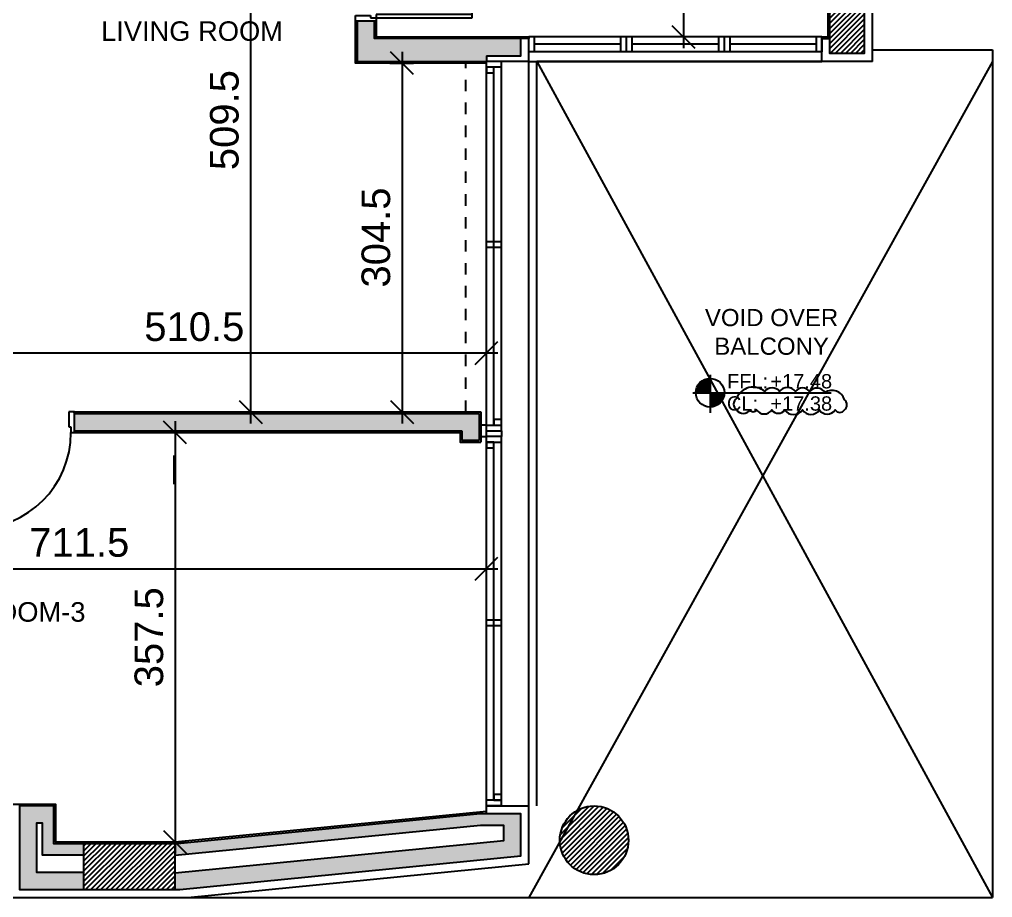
# Model space of a CAD drawing. Extents: x -1.7 to 43, y -165.8 to -101.1.
# Drawn here: x 34.46 to 42.96, y -158.85 to -151.18 of the extents above; entities that cross this region are included whole.
import ezdxf

# ---------------------------------------------------------------- set-up
doc = ezdxf.new("R2010")
doc.units = 0
doc.header["$MEASUREMENT"] = 0
doc.header["$PDMODE"] = 35
doc.header["$PDSIZE"] = 0.3
doc.linetypes.add('HIDDEN2', pattern=[0.1875, 0.125, -0.0625])
doc.layers.get('0').update_dxf_attribs({"linetype": 'CONTINUOUS'})
doc.layers.get('DEFPOINTS').update_dxf_attribs({"linetype": 'CONTINUOUS'})
for name, color, linetype in [('60%', 7, 'CONTINUOUS'), ('A-ALU', 9, 'CONTINUOUS'), ('A-ANN0-REVS-CLD-06', 7, 'CONTINUOUS'), ('A-ANNO-LEVL', 3, 'CONTINUOUS'), ('A-DOORS', 1, 'CONTINUOUS'), ('A-FC-PROJECTION', 8, 'HIDDEN2'), ('A-HATCH-CONC', 8, 'CONTINUOUS'), ('A-PLASTER', 8, 'CONTINUOUS'), ('A-PORTE', 1, 'CONTINUOUS'), ('A-PROJECTION', 9, 'CONTINUOUS'), ('a-revetement', 1, 'CONTINUOUS'), ('a-text-red', 10, 'CONTINUOUS'), ('A-WALL', 4, 'CONTINUOUS'), ('DA-FRN', 2, 'CONTINUOUS'), ('DA-PLAN-HAT', 21, 'CONTINUOUS'), ('PER-TEXT', 7, 'CONTINUOUS'), ('S-2ND-3RD-4-5-6TH$0$A-STR 2-3-4-5-6', 2, 'CONTINUOUS')]:
    doc.layers.add(name, color=color, linetype=linetype)
doc.styles.add('A100-STEXT', font='ARIAL.TTF', dxfattribs={"height": 0.25})
doc.styles.add('BLOCK', font='ARIAL.TTF', dxfattribs={"width": 0.8, "height": 0.25})
doc.styles.add('HANA', font='ARIAL.TTF', dxfattribs={"oblique": 10, "height": 0.25})
doc.dimstyles.new('A100-DIM', dxfattribs={"dimtxt": 0.25, "dimasz": 0.2, "dimexe": 0.1, "dimexo": 0.3, "dimgap": 0.1, "dimtad": 1, "dimlfac": 100, "dimrnd": 0.5, "dimdsep": 46, "dimtxsty": 'A100-STEXT', "dimblk1": 'OBLIQUE', "dimblk2": 'OBLIQUE', "dimsah": 1, "dimcen": -0.05, "dimdle": 0.1, "dimclrd": 15, "dimclre": 15, "dimclrt": 256, "dimadec": 0, "dimazin": 0, "dimtfac": 0.28, "dimtix": 1, "dimtmove": 2, "dimatfit": 3, "dimldrblk": 'OBLIQUE', "dimfxl": 0, "dimtolj": 1, "dimarcsym": 0})
pattern_1 = [(45, (6e-11, -162.350143), (-0.022097087, 0.022097087), [])]

# ---------------------------------------------------------------- blocks, each defined once
blk = doc.blocks.new('P90E18D')
at = {"layer": 'A-PORTE'}
for p, q in [((0, 0), (0.05, 0)), ((0, -0.18), (0, 0)), ((0.05, 0), (0.05, -0.13)), ((0.9, 0), (0.85, 0)), ((0.85, 0), (0.85, -0.13)), ((0.9, -0.18), (0.9, 0)), ((0.05, -0.13), (0.03, -0.13)), ((0.03, -0.13), (0.03, -0.18)), ((0.85, -0.13), (0.87, -0.13)), ((0.87, -0.13), (0.87, -0.18)), ((0.03, -0.18), (0, -0.18)), ((0.06, -0.18), (0.02, -0.18)), ((0.03, -0.18), (0.03, -1.02)), ((0.06, -1.02), (0.06, -0.18)), ((0.87, -0.18), (0.9, -0.18))]:
    blk.add_line(p, q, dxfattribs=at)
blk.add_arc((0.03, -0.18), 0.84, 270, 360, dxfattribs=at)
blk = doc.blocks.new('LVTAG_P')
for p, q in [((0, 0.00314), (0, -0.00353)), ((-0.00301, 0), (0.02113, 0))]:
    blk.add_line(p, q)
at = {"const_width": 0.0025}
for points in [[(0, 0.00125, 0.414214), (-0.00125, 0, 1)], [(0, -0.00125, 0.414214), (0.00125, 0, 1)]]:
    blk.add_lwpolyline(points, format="xyb", dxfattribs=at)
blk.add_circle((0, 0), 0.0025)
at = {"style": 'BLOCK'}
for s, p in [('FFL:', (0.00297, 0.00076)), ('CL:', (0.00294, -0.00312))]:
    blk.add_text(s, height=0.0025, dxfattribs=at).set_placement(p)
for p in [(0.01054, 0.00076), (0.01054, -0.00313)]:
    blk.add_attdef('+00.00', p, '', height=0.0025, dxfattribs=at)
blk = doc.blocks.new('A$C5D5B19F3')
at = {"layer": 'A-ALU'}
for p, q in [((41.4684, 11.015), (38.9084, 11.015)), ((38.9084, 10.885), (38.9084, 11.015)), ((38.9584, 10.885), (38.9584, 11.015)), ((39.7117, 10.885), (39.7117, 11.015)), ((39.7617, 10.885), (39.7617, 11.015)), ((39.8117, 10.885), (39.8117, 11.015)), ((40.565, 11.015), (40.565, 10.885)), ((40.615, 11.015), (40.615, 10.885)), ((40.665, 11.015), (40.665, 10.885)), ((41.4184, 11.015), (41.4184, 10.885)), ((41.4684, 11.015), (41.4684, 10.885)), ((41.4684, 10.885), (38.9084, 10.885)), ((39.7117, 10.95), (38.9584, 10.95)), ((40.565, 10.95), (39.8117, 10.95)), ((41.4184, 10.95), (40.665, 10.95)), ((38.5384, 7.575), (38.5384, 10.8)), ((38.6684, 10.8), (38.5384, 10.8)), ((38.6684, 7.575), (38.6684, 10.8)), ((38.6684, 10.75), (38.5384, 10.75)), ((38.6034, 7.625), (38.6034, 10.75)), ((38.6684, 9.225), (38.5384, 9.225)), ((38.6684, 9.175), (38.5384, 9.175)), ((38.5384, 7.625), (38.6684, 7.625)), ((38.5384, 4.3), (38.5384, 7.525)), ((38.6684, 4.3), (38.6684, 7.525)), ((38.5384, 7.475), (38.6684, 7.475)), ((38.6034, 4.35), (38.6034, 7.475)), ((38.5384, 5.925), (38.6684, 5.925)), ((38.5384, 5.875), (38.6684, 5.875)), ((38.6684, 4.35), (38.5384, 4.35)), ((38.6684, 4.3), (38.5384, 4.3))]:
    blk.add_line(p, q, dxfattribs=at)
for points in [[(38.6034, 10.75), (38.5384, 10.75), (38.5384, 10.7), (38.6034, 10.7)], [(38.6684, 7.675), (38.6034, 7.675), (38.6034, 7.625), (38.6684, 7.625)], [(38.5384, 7.575), (38.6684, 7.575), (38.6684, 7.525), (38.5384, 7.525)], [(38.6034, 7.475), (38.5384, 7.475), (38.5384, 7.425), (38.6034, 7.425)], [(38.6684, 4.4), (38.6034, 4.4), (38.6034, 4.35), (38.6684, 4.35)]]:
    blk.add_lwpolyline(points, close=True, dxfattribs=at)
blk = doc.blocks.new('_OBLIQUE')
at = {"color": 0, "linetype": 'ByBlock'}
blk.add_line((-0.5, -0.5), (0.5, 0.5), dxfattribs=at)
blk = doc.blocks.new('*D224')
at = {"layer": '60%', "color": 15, "lineweight": -2}
for p, q in [((37.8007, -151.4651), (37.8007, -154.7101)), ((37.6934, -151.5651), (37.9007, -151.5651)), ((37.6934, -154.6101), (37.9007, -154.6101))]:
    blk.add_line(p, q, dxfattribs=at)
at = {"layer": 'DEFPOINTS', "color": 0}
for p in [(37.3934, -151.5651), (37.3934, -154.6101), (37.8007, -154.6101)]:
    blk.add_point(p, dxfattribs=at)
at = {"layer": '60%', "color": 15, "lineweight": -2, "xscale": 0.2, "yscale": 0.2, "zscale": 0.2}
for p, rotation in [((37.8007, -151.5651), 90), ((37.8007, -154.6101), 270)]:
    blk.add_blockref('_OBLIQUE', p, dxfattribs=dict(at, rotation=rotation))
at = {"layer": '60%', "insert": (37.573, -153.0876), "char_height": 0.25, "attachment_point": 5, "rotation": 90, "style": 'A100-STEXT'}
blk.add_mtext('\\A1;304.5', dxfattribs=at)
blk = doc.blocks.new('*D225')
at = {"layer": '60%', "color": 15, "lineweight": -2}
for p, q in [((33.4334, -154.3101), (33.4334, -153.9952)), ((38.5384, -154.3101), (38.5384, -153.9952)), ((33.3334, -154.0952), (38.6384, -154.0952))]:
    blk.add_line(p, q, dxfattribs=at)
at = {"layer": 'DEFPOINTS', "color": 0}
for p in [(38.5384, -154.0952), (33.4334, -154.6101), (38.5384, -154.6101)]:
    blk.add_point(p, dxfattribs=at)
at = {"layer": '60%', "color": 15, "lineweight": -2, "xscale": 0.2, "yscale": 0.2, "zscale": 0.2, "rotation": 180}
blk.add_blockref('_OBLIQUE', (33.4334, -154.0952), dxfattribs=at)
at = {"layer": '60%', "color": 15, "lineweight": -2, "xscale": 0.2, "yscale": 0.2, "zscale": 0.2}
blk.add_blockref('_OBLIQUE', (38.5384, -154.0952), dxfattribs=at)
at = {"layer": '60%', "insert": (35.9859, -153.8676), "char_height": 0.25, "attachment_point": 5, "style": 'A100-STEXT'}
blk.add_mtext('\\A1;510.5', dxfattribs=at)
blk = doc.blocks.new('*D226')
at = {"layer": '60%', "color": 15, "lineweight": -2}
for p, q in [((35.8179, -154.6901), (35.8179, -158.4651)), ((35.2384, -154.7901), (35.9179, -154.7901)), ((35.2384, -158.3651), (35.9179, -158.3651))]:
    blk.add_line(p, q, dxfattribs=at)
at = {"layer": 'DEFPOINTS', "color": 0}
for p in [(34.9384, -154.7901), (34.9384, -158.3651), (35.8179, -158.3651)]:
    blk.add_point(p, dxfattribs=at)
at = {"layer": '60%', "color": 15, "lineweight": -2, "xscale": 0.2, "yscale": 0.2, "zscale": 0.2}
for p, rotation in [((35.8179, -154.7901), 90), ((35.8179, -158.3651), 270)]:
    blk.add_blockref('_OBLIQUE', p, dxfattribs=dict(at, rotation=rotation))
at = {"layer": '60%', "insert": (35.5902, -156.5776), "char_height": 0.25, "attachment_point": 5, "rotation": 90, "style": 'A100-STEXT'}
blk.add_mtext('\\A1;357.5', dxfattribs=at)
blk = doc.blocks.new('*D227')
at = {"layer": '60%', "color": 15, "lineweight": -2}
for p, q in [((31.4234, -156.6351), (31.4234, -155.8792)), ((38.5384, -156.6351), (38.5384, -155.8792)), ((31.3234, -155.9792), (38.6384, -155.9792))]:
    blk.add_line(p, q, dxfattribs=at)
at = {"layer": 'DEFPOINTS', "color": 0}
for p in [(38.5384, -155.9792), (31.4234, -156.9351), (38.5384, -156.9351)]:
    blk.add_point(p, dxfattribs=at)
at = {"layer": '60%', "color": 15, "lineweight": -2, "xscale": 0.2, "yscale": 0.2, "zscale": 0.2, "rotation": 180}
blk.add_blockref('_OBLIQUE', (31.4234, -155.9792), dxfattribs=at)
at = {"layer": '60%', "color": 15, "lineweight": -2, "xscale": 0.2, "yscale": 0.2, "zscale": 0.2}
blk.add_blockref('_OBLIQUE', (38.5384, -155.9792), dxfattribs=at)
at = {"layer": '60%', "insert": (34.9809, -155.7516), "char_height": 0.25, "attachment_point": 5, "style": 'A100-STEXT'}
blk.add_mtext('\\A1;711.5', dxfattribs=at)
blk = doc.blocks.new('*D228')
at = {"layer": '60%', "color": 15, "lineweight": -2}
for p, q in [((40.2584, -145.9901), (40.2584, -151.4351)), ((40.3334, -146.0901), (40.1584, -146.0901)), ((40.3334, -151.3351), (40.1584, -151.3351))]:
    blk.add_line(p, q, dxfattribs=at)
at = {"layer": 'DEFPOINTS', "color": 0}
for p in [(40.6334, -146.0901), (40.2584, -151.3351), (40.6334, -151.3351)]:
    blk.add_point(p, dxfattribs=at)
at = {"layer": '60%', "color": 15, "lineweight": -2, "xscale": 0.2, "yscale": 0.2, "zscale": 0.2}
for p, rotation in [((40.2584, -146.0901), 90), ((40.2584, -151.3351), 270)]:
    blk.add_blockref('_OBLIQUE', p, dxfattribs=dict(at, rotation=rotation))
at = {"layer": '60%', "insert": (40.0307, -148.7126), "char_height": 0.25, "attachment_point": 5, "rotation": 90, "style": 'A100-STEXT'}
blk.add_mtext('\\A1;524.5', dxfattribs=at)
blk = doc.blocks.new('*D234')
at = {"layer": '60%', "color": 15, "lineweight": -2}
for p, q in [((36.477, -149.4151), (36.477, -154.7101)), ((35.3284, -149.5151), (36.577, -149.5151)), ((35.3284, -154.6101), (36.577, -154.6101))]:
    blk.add_line(p, q, dxfattribs=at)
at = {"layer": 'DEFPOINTS', "color": 0}
for p in [(35.0284, -149.5151), (35.0284, -154.6101), (36.477, -154.6101)]:
    blk.add_point(p, dxfattribs=at)
at = {"layer": '60%', "color": 15, "lineweight": -2, "xscale": 0.2, "yscale": 0.2, "zscale": 0.2}
for p, rotation in [((36.477, -149.5151), 90), ((36.477, -154.6101), 270)]:
    blk.add_blockref('_OBLIQUE', p, dxfattribs=dict(at, rotation=rotation))
at = {"layer": '60%', "insert": (36.2493, -152.0626), "char_height": 0.25, "attachment_point": 5, "rotation": 90, "style": 'A100-STEXT'}
blk.add_mtext('\\A1;509.5', dxfattribs=at)

msp = doc.modelspace()

# ---------------------------------------------------------------- hatches: boundary and pattern name
at = {"layer": 'A-HATCH-CONC'}
h = msp.add_hatch(dxfattribs=at)
h.set_pattern_fill('ANSI31', color=256, scale=0.25, style=0)
h.set_pattern_definition(pattern_1)
h.paths.add_polyline_path([(41.83837, -148.52014), (41.53837, -148.52014), (41.53837, -151.48014), (41.83837, -151.48014)])
h = msp.add_hatch(dxfattribs=at)
h.set_pattern_fill('ANSI31', color=256, scale=0.25, style=0)
h.set_pattern_definition(pattern_1)
h.paths.add_polyline_path([(39.77837, -158.35014, 1), (39.17837, -158.35014, 1)])
h = msp.add_hatch(dxfattribs=at)
h.set_pattern_fill('ANSI31', color=256, scale=0.25, style=0)
h.set_pattern_definition(pattern_1)
h.paths.add_polyline_path([(35.81837, -158.38014), (35.01837, -158.38014), (35.01837, -158.78014), (35.81837, -158.78014)])
at = {"layer": 'DA-PLAN-HAT'}
for points in [[(38.83837, -151.35014), (37.55837, -151.35014), (37.55837, -151.20014), (37.40837, -151.20014), (37.40837, -151.55014), (38.53837, -151.55014), (38.53837, -151.50014), (38.83837, -151.50014)], [(34.93837, -154.62514), (34.93837, -154.77514), (38.32337, -154.77514), (38.32337, -154.86015), (38.47337, -154.86015), (38.47337, -154.62514)], [(35.01837, -158.63014), (34.60837, -158.63014), (34.60837, -158.20014), (34.65837, -158.20014), (34.65837, -158.48014), (35.01837, -158.48014), (35.01837, -158.38014), (34.75837, -158.38014), (34.75837, -158.05014), (34.45837, -158.05014), (34.45837, -158.78014), (35.01837, -158.78014)], [(38.83837, -158.48703), (38.83837, -158.12014), (38.48208, -158.12014), (35.83874, -158.38014), (35.81837, -158.38014), (35.81837, -158.48263), (38.48698, -158.22014), (38.68837, -158.22014), (38.68837, -158.35106), (35.81837, -158.63335), (35.81837, -158.78014), (35.85837, -158.78014)]]:
    msp.add_hatch(color=256, dxfattribs=at).paths.add_polyline_path(points)

# ---------------------------------------------------------------- linework, layer by layer
at = {"layer": 'A-ALU'}
for p, q in [((38.90837, -158.05014), (38.90837, -151.55014)), ((38.90837, -151.55014), (41.46837, -151.55014))]:
    msp.add_line(p, q, dxfattribs=at)
msp.add_lwpolyline([(38.53837, -154.72515), (38.48837, -154.72515), (38.48837, -154.82515), (38.53837, -154.82515)], close=True, dxfattribs=at)
at = {"layer": 'A-ANN0-REVS-CLD-06'}
msp.add_lwpolyline([(40.72339, -154.49088, 0.5205671), (40.72339, -154.5933, 0.5205671), (40.83927, -154.5933, 0.5205671), (40.89722, -154.5933, 0.5205671), (41.03093, -154.5933, 0.5205671), (41.14235, -154.5933, 0.5205671), (41.29835, -154.5933, 0.5205671), (41.44543, -154.5933, 0.5205671), (41.5836, -154.5933, 0.5205671), (41.66383, -154.5933, 0.5205671), (41.66383, -154.50424, 0.5205671), (41.49446, -154.44189, 0.5205671), (41.36075, -154.43298, 0.5205671), (41.23595, -154.43298, 0.5205671), (41.09778, -154.43298, 0.5205671), (40.96853, -154.43298, 0.5205671)], format="xyb", close=True, dxfattribs=at)
at = {"layer": 'A-FC-PROJECTION', "ltscale": 0.5}
for p, q in [((38.35837, -151.56514), (37.39337, -151.56514)), ((38.35837, -154.61014), (38.35837, -151.56514))]:
    msp.add_line(p, q, dxfattribs=at)
at = {"layer": 'A-PLASTER'}
msp.add_line((38.48837, -154.61014), (38.48837, -154.87515), dxfattribs=at)
for points in [[(41.46837, -151.35014), (41.46837, -151.33514), (41.52337, -151.33514), (41.52337, -148.45014)], [(38.53837, -151.56514), (37.39337, -151.56514), (37.39337, -151.20014)], [(37.57337, -151.20014), (37.57337, -151.33514), (38.90837, -151.33514), (38.90837, -151.35014)], [(34.92837, -154.61014), (38.48837, -154.61014)], [(34.92837, -154.79014), (38.30837, -154.79014), (38.30837, -154.87515), (38.48837, -154.87515)], [(34.38837, -158.03514), (34.77337, -158.03514), (34.77337, -158.36514), (35.81763, -158.36514), (38.53837, -158.09753)]]:
    msp.add_lwpolyline(points, dxfattribs=at)
at = {"layer": 'A-PROJECTION'}
for p, q in [((41.90837, -151.45014), (42.95837, -151.45014)), ((42.95837, -151.45014), (42.95837, -158.85014)), ((41.46837, -151.55014), (38.97837, -151.55014)), ((38.97837, -158.05014), (38.97837, -151.55014)), ((35.92837, -158.85014), (42.95837, -158.85014))]:
    msp.add_line(p, q, dxfattribs=at)
at = {"layer": 'A-PROJECTION', "ltscale": 0.5}
for p, q in [((42.95837, -151.55014), (38.90837, -158.85014)), ((38.97837, -151.55014), (42.95837, -158.85014))]:
    msp.add_line(p, q, dxfattribs=at)
at = {"layer": 'a-revetement'}
for p, q in [((41.90837, -151.55014), (41.90837, -148.45014)), ((38.90837, -151.35014), (38.83837, -151.35014)), ((38.90837, -151.55014), (38.90837, -151.35014)), ((41.46837, -151.55014), (41.46837, -151.35014)), ((41.46837, -151.35014), (41.53837, -151.35014)), ((38.90837, -151.55014), (38.53837, -151.55014)), ((41.90837, -151.55014), (41.46837, -151.55014)), ((38.53837, -158.05014), (38.90837, -158.05014)), ((38.53837, -158.12014), (38.53837, -158.05014)), ((38.90837, -158.55703), (38.90837, -158.05014)), ((35.92837, -158.85014), (38.90837, -158.55703)), ((34.38837, -158.85014), (35.92837, -158.85014))]:
    msp.add_line(p, q, dxfattribs=at)
at = {"layer": 'A-WALL'}
for p, q in [((38.53837, -151.50014), (38.53837, -151.55014)), ((34.93837, -154.77514), (34.93837, -154.62514)), ((34.93837, -154.62514), (38.47337, -154.62514)), ((38.47337, -154.62514), (38.47337, -154.86015)), ((34.93837, -154.77514), (38.32337, -154.77514)), ((38.32337, -154.77514), (38.32337, -154.86015)), ((38.47337, -154.86015), (38.32337, -154.86015))]:
    msp.add_line(p, q, dxfattribs=at)
for points in [[(38.53837, -151.50014), (38.83837, -151.50014), (38.83837, -151.35014), (37.55837, -151.35014), (37.55837, -151.20014), (37.40837, -151.20014), (37.40837, -151.55014), (38.53837, -151.55014)], [(35.01837, -158.38014), (34.75837, -158.38014), (34.75837, -158.05014), (34.45837, -158.05014), (34.45837, -158.78014), (35.01837, -158.78014)], [(35.81837, -158.78014), (35.85837, -158.78014), (38.83837, -158.48703), (38.83837, -158.12014), (38.48208, -158.12014), (35.83874, -158.38014), (35.81837, -158.38014)], [(35.01837, -158.48014), (34.65837, -158.48014), (34.65837, -158.20014), (34.60837, -158.20014), (34.60837, -158.63014), (35.01837, -158.63014)], [(35.81837, -158.63335), (38.68837, -158.35106), (38.68837, -158.22014), (38.48698, -158.22014), (35.81837, -158.48263)]]:
    msp.add_lwpolyline(points, dxfattribs=at)
at = {"layer": 'DA-FRN', "color": 251}
msp.add_line((35.80698, -154.9916), (35.80698, -155.2416), dxfattribs=at)
at = {"layer": 'S-2ND-3RD-4-5-6TH$0$A-STR 2-3-4-5-6'}
for points in [[(41.53837, -148.52014), (41.83837, -148.52014), (41.83837, -151.48014), (41.53837, -151.48014)], [(35.01837, -158.78014), (35.81837, -158.78014), (35.81837, -158.38014), (35.01837, -158.38014)]]:
    msp.add_lwpolyline(points, close=True, dxfattribs=at)
msp.add_circle((39.47837, -158.35014), 0.3, dxfattribs=at)

# ---------------------------------------------------------------- block references
at = {"layer": 'A-ALU'}
msp.add_blockref('A$C5D5B19F3', (0, -162.35014), dxfattribs=at)
at = {"layer": 'A-ANNO-LEVL'}
ref = msp.add_blockref('LVTAG_P', (40.49103, -154.44291), dxfattribs=dict(at, xscale=49.99999999999999, yscale=50, zscale=50))
ref.add_attrib('+00.00', '+17.48', (41.01816, -154.40497), dxfattribs={"layer": '0', "height": 0.125, "style": 'BLOCK'})
ref.add_attrib('+00.00', '+17.38', (41.01816, -154.59935), dxfattribs={"layer": '0', "height": 0.125, "style": 'BLOCK'})
at = {"layer": 'A-DOORS'}
for p, rotation in [((37.39337, -151.20014), 89.99999999385099), ((34.03837, -154.61014), 359.9999999944372)]:
    msp.add_blockref('P90E18D', p, dxfattribs=dict(at, rotation=rotation))

# ---------------------------------------------------------------- texts
at = {"layer": 'a-text-red', "insert": (41.02823, -153.71146), "char_height": 0.15, "width": 7.586, "attachment_point": 2, "style": 'A100-STEXT'}
msp.add_mtext('VOID OVER\\PBALCONY', dxfattribs=at)
at = {"layer": 'PER-TEXT', "color": 251, "style": 'HANA'}
for s, p in [('LIVING ROOM', (35.17108, -151.37083)), ('BEDROOM-3', (33.59176, -156.44186, 0))]:
    msp.add_text(s, height=0.170625, dxfattribs=at).set_placement(p)

# ---------------------------------------------------------------- dimensions: what is measured, and where the dimension line sits
at = {"layer": '60%'}
for p1, p2, distance, picture, middle in [((40.63337, -146.09014), (40.63337, -151.33514), -0.37498, '*D228', (40.03075, -148.71264)), ((35.02837, -149.51514), (35.02837, -154.61014), 1.44858, '*D234', (36.24931, -152.06264)), ((37.39337, -151.56514), (37.39337, -154.61014), 0.40737, '*D224', (37.57301, -153.08764)), ((33.43337, -154.61014), (38.53837, -154.61014), 0.51492, '*D225', (35.98587, -153.86758)), ((34.93837, -154.79014), (34.93837, -158.36514), 0.87954, '*D226', (35.59018, -156.57764)), ((31.42337, -156.93514), (38.53837, -156.93514), 0.95594, '*D227', (34.98087, -155.75156))]:
    dim = msp.add_aligned_dim(p1=p1, p2=p2, distance=distance, dimstyle='A100-DIM', dxfattribs=at)
    dim.commit()
    dim.dimension.update_dxf_attribs({"geometry": picture, "text_midpoint": middle})

doc.saveas('drawing.dxf')
